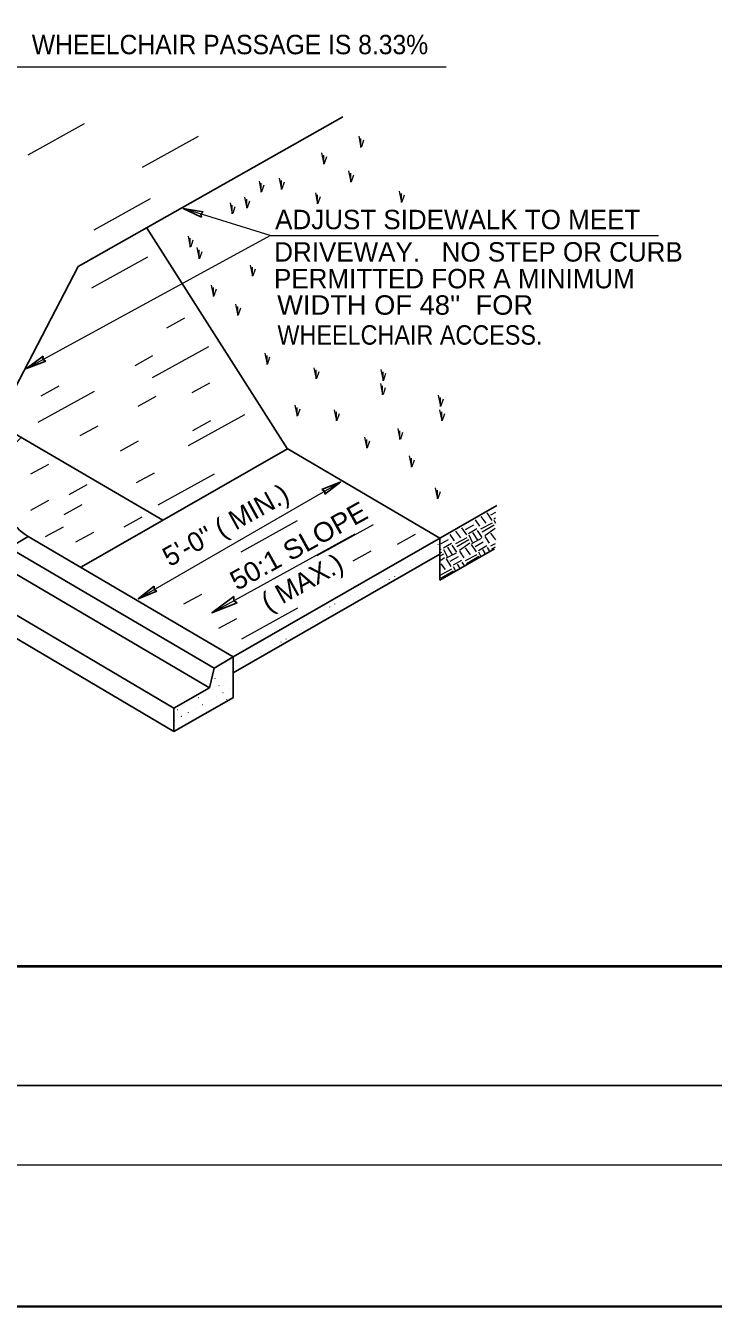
# Model space of a CAD drawing. Extents: x 1190 to 1565, y -209 to 70.
# Drawn here: x 1388.6 to 1431.9, y -208.5 to -127.9 of the extents above; entities that cross this region are included whole.
import ezdxf

# ---------------------------------------------------------------- set-up
doc = ezdxf.new("R2010")
doc.units = 0
doc.header["$LTSCALE"] = 0.49
doc.linetypes.add('LONG_DASHED', pattern=[7.5, 6, -1.5])
doc.layers.add('1', color=7, linetype='Continuous', lineweight=13)

msp = doc.modelspace()

# ---------------------------------------------------------------- linework, layer by layer
at = {"layer": '1', "lineweight": 25}
for p, q in [((1329.9035, -119.6225), (1397.2523, -159.0657)), ((1326.9454, -128.8993), (1397.9547, -170.8934)), ((1326.9454, -130.3693), (1397.9547, -172.3634)), ((1391.9305, -143.0939), (1408.5941, -133.6835)), ((1398.5324, -139.4546), (1399.8044, -139.6647)), ((1398.5324, -139.4546), (1399.7006, -139.9999)), ((1396.228, -140.6332), (1405.0927, -154.5452)), ((1386.1893, -154.1188), (1391.9305, -143.0939)), ((1388.6798, -149.5068), (1389.7178, -148.742)), ((1388.6798, -149.5068), (1389.8856, -149.0503)), ((1392.1453, -161.9951), (1405.1035, -154.5622)), ((1405.0927, -154.5452), (1414.7033, -160.197)), ((1408.4721, -156.6362), (1407.2782, -157.1229)), ((1408.4721, -156.6362), (1407.4537, -157.4268)), ((1401.6891, -167.6621), (1418.2822, -158.1441)), ((1388.7922, -160.0877), (1401.6891, -167.6621)), ((1414.7033, -162.8371), (1414.7033, -160.197)), ((1387.5857, -160.7962), (1400.486, -168.3687)), ((1414.7033, -162.8371), (1418.1442, -160.8634)), ((1401.6891, -168.6737), (1414.7033, -161.2087)), ((1387.3048, -162.0307), (1400.2024, -169.6017)), ((1395.6996, -164.0118), (1396.718, -163.2212)), ((1395.6996, -164.0118), (1396.8935, -163.5251)), ((1400.3475, -164.8891), (1401.7254, -163.8612)), ((1400.3475, -164.8891), (1401.9516, -164.271)), ((1401.6891, -170.2213), (1401.6891, -167.6621)), ((1397.9547, -170.8934), (1400.2017, -169.6045)), ((1397.9547, -172.3634), (1401.7043, -170.2127)), ((1397.9547, -172.3634), (1397.9547, -170.8934)), ((1212.6923, -194.6306), (1557.7199, -194.6306))]:
    msp.add_line(p, q, dxfattribs=at)
at = {"layer": '1'}
for p, q in [((1388.7896, -136.0572), (1392.3277, -134.1044)), ((1395.9781, -136.844), (1399.5162, -134.8912)), ((1409.7802, -135.5518), (1409.9202, -135.1315)), ((1407.4372, -136.5987), (1407.5772, -136.1783)), ((1404.7761, -138.1922), (1404.9161, -137.7718)), ((1409.1433, -137.7369), (1409.2833, -137.3166)), ((1403.5023, -138.3742), (1403.6423, -137.9539)), ((1412.3277, -139.0116), (1412.4678, -138.5913)), ((1392.9454, -140.7777), (1396.4835, -138.8249)), ((1401.6827, -139.7399), (1401.8227, -139.3196)), ((1402.5925, -139.3757), (1402.7325, -138.9554)), ((1407.0507, -139.1026), (1407.1907, -138.6822)), ((1404.0232, -141.1538), (1398.5323, -139.4539)), ((1399.0375, -141.8291), (1399.1775, -141.4087)), ((1392.7891, -144.4326), (1396.3272, -142.4797)), ((1399.59, -142.5623), (1399.73, -142.142)), ((1402.9564, -143.6549), (1403.0964, -143.2346)), ((1400.4998, -144.9296), (1400.6398, -144.5093)), ((1402.024, -146.1254), (1402.164, -145.7051)), ((1397.5128, -146.9544), (1398.6423, -146.331)), ((1396.6104, -150.0774), (1400.1485, -148.1246)), ((1395.5112, -149.3217), (1396.6407, -148.6983)), ((1403.8663, -149.2088), (1404.0062, -148.7884)), ((1406.9597, -150.1192), (1407.0997, -149.6988)), ((1411.1704, -150.235), (1411.3104, -149.8147)), ((1389.5973, -151.2336), (1390.7268, -150.6102)), ((1399.0977, -151.034), (1400.2272, -150.4106)), ((1411.1449, -151.1207), (1411.2849, -150.7003)), ((1389.4227, -152.8998), (1392.9608, -150.947)), ((1395.7083, -151.8819), (1396.8378, -151.2585)), ((1414.7842, -151.849), (1414.9243, -151.4287)), ((1405.7572, -152.4766), (1405.8972, -152.0563)), ((1408.2335, -152.7595), (1408.3735, -152.3392)), ((1414.8753, -152.7595), (1415.0152, -152.3392)), ((1392.0542, -153.7367), (1393.1837, -153.1132)), ((1398.885, -154.3566), (1402.4231, -152.4038)), ((1399.1506, -153.4187), (1400.2801, -152.7953)), ((1412.2368, -153.9431), (1412.3767, -153.5228)), ((1394.6013, -154.6933), (1395.7308, -154.0699)), ((1410.1441, -154.4893), (1410.2841, -154.069)), ((1388.9604, -156.1501), (1390.0899, -155.5267)), ((1412.9646, -155.673), (1413.1046, -155.2527)), ((1395.6022, -156.6963), (1396.7317, -156.0729)), ((1396.9743, -158.0895), (1400.5124, -156.1367)), ((1391.3658, -157.4462), (1392.4953, -156.8228)), ((1395.6991, -164.0113), (1408.4726, -156.6367)), ((1388.9604, -158.4262), (1390.0899, -157.8028)), ((1414.6023, -157.676), (1414.7423, -157.2557)), ((1391.053, -158.6993), (1392.1825, -158.0759)), ((1389.883, -160.096), (1391.0125, -159.4726)), ((1394.8227, -159.474), (1395.9522, -158.8506)), ((1402.1996, -161.0422), (1405.7377, -159.0894)), ((1406.9826, -161.276), (1410.5207, -159.3232)), ((1391.7809, -160.4292), (1392.9104, -159.8058)), ((1400.3468, -164.8885), (1409.365, -159.9109)), ((1412.0373, -160.5718), (1413.1668, -159.9483)), ((1409.2497, -161.6128), (1410.3792, -160.9894)), ((1413.6222, -161.1434), (1413.6238, -161.1425)), ((1413.6238, -161.1425), (1413.6255, -161.1416)), ((1413.9487, -160.955), (1413.9502, -160.9541)), ((1414.2734, -160.7675), (1414.275, -160.7666)), ((1414.4609, -161.0923), (1414.4625, -161.0913)), ((1414.5982, -160.58), (1414.5997, -160.5791)), ((1414.5997, -160.5791), (1414.6014, -160.5781)), ((1412.3216, -161.8943), (1412.3232, -161.8934)), ((1412.6463, -161.7068), (1412.648, -161.7059)), ((1412.648, -161.7059), (1412.6496, -161.705)), ((1412.9727, -161.5184), (1412.9743, -161.5175)), ((1413.1602, -161.8432), (1413.1618, -161.8423)), ((1413.2975, -161.3309), (1413.2991, -161.33)), ((1413.485, -161.6557), (1413.4866, -161.6548)), ((1413.8097, -161.4682), (1413.8113, -161.4673)), ((1413.8113, -161.4673), (1413.813, -161.4663)), ((1414.1362, -161.2798), (1414.1377, -161.2788)), ((1411.0209, -162.6453), (1411.0226, -162.6443)), ((1411.3457, -162.4578), (1411.3473, -162.4568)), ((1411.5332, -162.7826), (1411.5348, -162.7817)), ((1411.6704, -162.2703), (1411.6721, -162.2693)), ((1411.6721, -162.2693), (1411.6737, -162.2684)), ((1411.8579, -162.5951), (1411.8596, -162.5942)), ((1411.8596, -162.5942), (1411.8612, -162.5932)), ((1411.9968, -162.0818), (1411.9984, -162.0809)), ((1412.1843, -162.4067), (1412.1859, -162.4057)), ((1412.5091, -162.2192), (1412.5107, -162.2182)), ((1412.8338, -162.0317), (1412.8355, -162.0307)), ((1412.8355, -162.0307), (1412.8371, -162.0298)), ((1409.3939, -163.5847), (1409.3955, -163.5837)), ((1409.7187, -163.3972), (1409.7202, -163.3962)), ((1409.7202, -163.3962), (1409.7219, -163.3953)), ((1410.045, -163.2087), (1410.0467, -163.2078)), ((1410.2325, -163.5335), (1410.2342, -163.5326)), ((1410.3697, -163.0212), (1410.3714, -163.0203)), ((1410.5572, -163.346), (1410.5589, -163.3451)), ((1410.6946, -162.8337), (1410.6962, -162.8328)), ((1410.6962, -162.8328), (1410.6978, -162.8318)), ((1410.8821, -163.1585), (1410.8837, -163.1576)), ((1410.8837, -163.1576), (1410.8853, -163.1567)), ((1411.2084, -162.9701), (1411.2101, -162.9692)), ((1398.5919, -164.3312), (1399.7214, -163.7078)), ((1408.0932, -164.3356), (1408.0948, -164.3347)), ((1408.418, -164.1481), (1408.4196, -164.1472)), ((1408.7427, -163.9606), (1408.7443, -163.9597)), ((1408.7443, -163.9597), (1408.746, -163.9587)), ((1408.9302, -164.2854), (1408.9318, -164.2844)), ((1408.9318, -164.2844), (1408.9335, -164.2835)), ((1409.0691, -163.7722), (1409.0707, -163.7712)), ((1409.2566, -164.0969), (1409.2582, -164.096)), ((1409.5814, -163.9094), (1409.583, -163.9085)), ((1409.9062, -163.7219), (1409.9077, -163.721)), ((1409.9077, -163.721), (1409.9094, -163.7201)), ((1400.7853, -165.8612), (1401.9148, -165.2378)), ((1402.2296, -166.5302), (1405.7677, -164.5774)), ((1406.7909, -165.0875), (1406.7926, -165.0866)), ((1406.7926, -165.0866), (1406.7942, -165.0856)), ((1407.1173, -164.8991), (1407.1189, -164.8981)), ((1407.3048, -165.2238), (1407.3064, -165.2229)), ((1407.4421, -164.7116), (1407.4437, -164.7106)), ((1407.6296, -165.0363), (1407.6312, -165.0354)), ((1407.7668, -164.5241), (1407.7685, -164.5231)), ((1407.7685, -164.5231), (1407.7701, -164.5222)), ((1407.9543, -164.8488), (1407.956, -164.8479)), ((1407.956, -164.8479), (1407.9576, -164.8469)), ((1408.2807, -164.6604), (1408.2823, -164.6594)), ((1408.6055, -164.4729), (1408.6071, -164.4719)), ((1405.1655, -166.0259), (1405.1672, -166.025)), ((1405.4903, -165.8384), (1405.4919, -165.8375)), ((1405.815, -165.6509), (1405.8167, -165.65)), ((1405.8167, -165.65), (1405.8183, -165.6491)), ((1406.0025, -165.9757), (1406.0042, -165.9748)), ((1406.0042, -165.9748), (1406.0058, -165.9738)), ((1406.1414, -165.4625), (1406.143, -165.4616)), ((1406.3289, -165.7873), (1406.3305, -165.7863)), ((1406.4662, -165.275), (1406.4678, -165.2741)), ((1406.6537, -165.5998), (1406.6553, -165.5988)), ((1406.9784, -165.4123), (1406.9801, -165.4113)), ((1406.9801, -165.4113), (1406.9817, -165.4104)), ((1403.8632, -166.7778), (1403.8648, -166.7768)), ((1403.8648, -166.7768), (1403.8665, -166.7759)), ((1404.1896, -166.5893), (1404.1912, -166.5884)), ((1404.5143, -166.4018), (1404.516, -166.4009)), ((1404.7018, -166.7267), (1404.7035, -166.7257)), ((1404.8392, -166.2143), (1404.8407, -166.2134)), ((1404.8407, -166.2134), (1404.8424, -166.2125)), ((1405.0267, -166.5392), (1405.0282, -166.5382)), ((1405.0282, -166.5382), (1405.0299, -166.5373)), ((1405.353, -166.3507), (1405.3547, -166.3498)), ((1405.6778, -166.1632), (1405.6794, -166.1623)), ((1402.5626, -167.5288), (1402.5642, -167.5278)), ((1402.8873, -167.3413), (1402.8889, -167.3403)), ((1402.8889, -167.3403), (1402.8906, -167.3393)), ((1403.2137, -167.1528), (1403.2153, -167.1518)), ((1403.4012, -167.4776), (1403.4028, -167.4767)), ((1403.5385, -166.9653), (1403.5401, -166.9643)), ((1403.726, -167.2901), (1403.7276, -167.2892)), ((1404.0507, -167.1026), (1404.0523, -167.1017)), ((1404.0523, -167.1017), (1404.054, -167.1007)), ((1404.3771, -166.9142), (1404.3787, -166.9132)), ((1400.7311, -168.3522), (1400.7332, -168.3509)), ((1401.1641, -168.1022), (1401.1662, -168.1009)), ((1401.5971, -167.8522), (1401.5992, -167.8509)), ((1401.5992, -167.8509), (1401.6014, -167.8497)), ((1401.7742, -168.4169), (1401.7758, -168.416)), ((1401.9114, -167.9047), (1401.9131, -167.9038)), ((1401.9131, -167.9038), (1401.9147, -167.9028)), ((1402.0989, -168.2294), (1402.1006, -168.2285)), ((1402.1006, -168.2285), (1402.1022, -168.2276)), ((1402.2378, -167.7163), (1402.2394, -167.7153)), ((1402.4253, -168.041), (1402.4269, -168.0401)), ((1402.7501, -167.8535), (1402.7517, -167.8526)), ((1403.0748, -167.666), (1403.0764, -167.6651)), ((1403.0764, -167.6651), (1403.0781, -167.6642)), ((1400.5459, -169.0364), (1400.5481, -169.0352)), ((1400.5481, -169.0352), (1400.5503, -169.0339)), ((1400.9811, -168.7852), (1400.9832, -168.7839)), ((1401.2311, -169.2182), (1401.2332, -169.217)), ((1401.4141, -168.5352), (1401.4162, -168.5339)), ((1401.6641, -168.9682), (1401.6662, -168.967)), ((1399.9299, -169.9695), (1399.9321, -169.9682)), ((1400.3629, -169.7195), (1400.3651, -169.7182)), ((1400.7959, -169.4695), (1400.7981, -169.4682)), ((1400.7981, -169.4682), (1400.8003, -169.467)), ((1401.0459, -169.9025), (1401.0481, -169.9013)), ((1401.0481, -169.9013), (1401.0503, -169.9)), ((1401.4811, -169.6513), (1401.4832, -169.65)), ((1398.6287, -170.7207), (1398.6308, -170.7195)), ((1399.0617, -170.4707), (1399.0638, -170.4695)), ((1399.4947, -170.2207), (1399.4969, -170.2195)), ((1399.4969, -170.2195), (1399.4991, -170.2182)), ((1399.7447, -170.6538), (1399.7469, -170.6525)), ((1399.7469, -170.6525), (1399.7491, -170.6513)), ((1400.1799, -170.4025), (1400.1821, -170.4013)), ((1400.4299, -170.8355), (1400.4321, -170.8342)), ((1400.6129, -170.1525), (1400.6151, -170.1513)), ((1400.8629, -170.5855), (1400.8651, -170.5842)), ((1401.2959, -170.3355), (1401.2981, -170.3342)), ((1401.2981, -170.3342), (1401.3003, -170.333)), ((1398.0105, -171.655), (1398.0127, -171.6538)), ((1398.1935, -170.972), (1398.1957, -170.9707)), ((1398.1957, -170.9707), (1398.1978, -170.9695)), ((1398.4435, -171.405), (1398.4457, -171.4038)), ((1398.4457, -171.4038), (1398.4478, -171.4025)), ((1398.8787, -171.1538), (1398.8808, -171.1525)), ((1399.1287, -171.5867), (1399.1308, -171.5855)), ((1399.3117, -170.9038), (1399.3138, -170.9025)), ((1399.5617, -171.3367), (1399.5638, -171.3355)), ((1399.9947, -171.0867), (1399.9969, -171.0855)), ((1399.9969, -171.0855), (1399.9991, -171.0842)), ((1398.2605, -172.088), (1398.2627, -172.0867)), ((1398.6935, -171.838), (1398.6957, -171.8367)), ((1398.6957, -171.8367), (1398.6978, -171.8355)), ((1197.6908, -199.6312), (1557.7199, -199.6312))]:
    msp.add_line(p, q, dxfattribs=at)
at = {"layer": '1', "linetype": 'LONG_DASHED'}
for p, q in [((1417.6591, -158.6062), (1417.9647, -159.0736)), ((1418.1948, -158.5752), (1417.8887, -158.752)), ((1416.0745, -159.5326), (1416.3747, -159.9916)), ((1416.8195, -159.3692), (1416.2986, -159.67)), ((1416.9215, -159.0374), (1417.1929, -159.4461)), ((1417.2774, -158.8293), (1417.5926, -159.2519)), ((1417.2878, -159.6106), (1418.0165, -159.2265)), ((1417.3554, -159.7909), (1418.123, -159.3477)), ((1417.5253, -160.0218), (1418.179, -159.5713)), ((1418.1948, -158.9408), (1418.1018, -158.9945)), ((1418.1061, -159.0651), (1418.1948, -159.2438)), ((1415.2294, -160.2873), (1414.7652, -160.5553)), ((1415.3371, -159.9638), (1415.6028, -160.3642)), ((1415.6934, -159.7554), (1416.0025, -160.17)), ((1415.6978, -160.5286), (1416.4264, -160.1445)), ((1415.7653, -160.7089), (1416.5329, -160.2657)), ((1417.0326, -159.6118), (1416.5117, -159.9125)), ((1416.516, -159.9832), (1416.7417, -160.4376)), ((1417.3102, -160.2191), (1416.6912, -160.5399)), ((1416.7627, -159.8407), (1417.075, -160.3183)), ((1417.0528, -159.7098), (1417.3492, -160.1601)), ((1417.5295, -160.0925), (1417.8102, -160.5152)), ((1417.8859, -159.8867), (1418.1948, -160.301)), ((1414.7652, -160.8801), (1414.7846, -160.9097)), ((1414.7652, -161.1001), (1414.8363, -161.0626)), ((1414.7652, -161.2863), (1414.9428, -161.1838)), ((1415.4426, -160.5298), (1414.9217, -160.8305)), ((1414.9259, -160.9012), (1415.1517, -161.3557)), ((1415.7201, -161.1371), (1415.1012, -161.4579)), ((1415.1726, -160.7587), (1415.4849, -161.2363)), ((1415.4627, -160.6278), (1415.7591, -161.0781)), ((1415.9352, -160.9399), (1416.5889, -160.4893)), ((1415.9394, -161.0105), (1416.2201, -161.4333)), ((1416.2958, -160.8047), (1416.6197, -161.2392)), ((1416.6797, -160.5831), (1416.9919, -161.0607)), ((1417.4367, -160.4384), (1416.9158, -160.7392)), ((1417.6499, -160.6809), (1417.129, -160.9817)), ((1417.1332, -161.0523), (1417.2559, -161.2992)), ((1417.38, -160.9098), (1417.5313, -161.1412)), ((1417.67, -160.779), (1417.8052, -160.9843)), ((1417.9052, -160.6797), (1418.1948, -160.5271)), ((1417.9727, -160.8601), (1418.1948, -160.7318)), ((1414.7652, -161.5684), (1414.9988, -161.4074)), ((1414.7652, -161.8026), (1415.0297, -162.1572)), ((1415.0896, -161.5012), (1415.4018, -161.9788)), ((1415.8467, -161.3564), (1415.3258, -161.6572)), ((1416.0598, -161.5989), (1415.5389, -161.8997)), ((1415.5432, -161.9703), (1415.6634, -162.2123)), ((1415.7899, -161.8279), (1415.9382, -162.0547)), ((1416.0799, -161.697), (1416.2121, -161.8977)), ((1416.3151, -161.5977), (1417.0437, -161.2137)), ((1416.3826, -161.7781), (1417.1502, -161.3349)), ((1414.7652, -162.4946), (1415.4537, -162.1317)), ((1414.7925, -162.6962), (1415.5602, -162.253))]:
    msp.add_line(p, q, dxfattribs=at)
at = {"layer": '1', "lineweight": 40}
msp.add_line((1227.6928, -187.1303), (1552.7192, -187.1303), dxfattribs=at)
at = {"layer": '1', "lineweight": 35}
msp.add_lwpolyline([(1190.3333, -208.5387), (1565.3459, -208.5387), (1565.3459, 70.1865), (1190.3333, 70.1865)], close=True, dxfattribs=at)
at = {"layer": '1'}
for points in [[(1415.0925, -130.5483), (1387.9005, -130.5483), (1385.9517, -137.3143)], [(1409.5935, -134.898), (1409.7335, -135.5985), (1409.7335, -135.0381)], [(1407.2505, -135.9448), (1407.3905, -136.6453), (1407.3905, -136.0849)], [(1403.3157, -137.7204), (1403.4557, -138.4209), (1403.4557, -137.8605)], [(1404.5894, -137.5383), (1404.7294, -138.2388), (1404.7294, -137.6784)], [(1408.9567, -137.0831), (1409.0967, -137.7836), (1409.0967, -137.2232)], [(1406.864, -138.4487), (1407.004, -139.1492), (1407.004, -138.5888)], [(1412.1411, -138.3577), (1412.2811, -139.0582), (1412.2811, -138.4978)], [(1401.496, -139.0861), (1401.636, -139.7866), (1401.636, -139.2262)], [(1402.4058, -138.7219), (1402.5458, -139.4224), (1402.5458, -138.862)], [(1388.6793, -149.5064), (1404.0232, -141.1538), (1428.4759, -141.1538)], [(1398.8508, -141.1753), (1398.9908, -141.8757), (1398.9908, -141.3153)], [(1399.4033, -141.9085), (1399.5433, -142.609), (1399.5433, -142.0486)], [(1402.7697, -143.0011), (1402.9098, -143.7016), (1402.9098, -143.1412)], [(1400.3132, -144.2757), (1400.4532, -144.9762), (1400.4532, -144.4158)], [(1401.8373, -145.4716), (1401.9773, -146.1721), (1401.9773, -145.6117)], [(1403.6796, -148.5549), (1403.8196, -149.2554), (1403.8196, -148.695)], [(1406.773, -149.4653), (1406.913, -150.1658), (1406.913, -149.6054)], [(1410.9837, -149.5812), (1411.1237, -150.2817), (1411.1237, -149.7212)], [(1410.9582, -150.4668), (1411.0983, -151.1673), (1411.0983, -150.6069)], [(1414.5976, -151.1952), (1414.7376, -151.8957), (1414.7376, -151.3353)], [(1405.5706, -151.8227), (1405.7106, -152.5232), (1405.7106, -151.9628)], [(1408.0468, -152.1057), (1408.1868, -152.8062), (1408.1868, -152.2457)], [(1414.6886, -152.1057), (1414.8286, -152.8062), (1414.8286, -152.2457)], [(1409.9574, -153.8355), (1410.0974, -154.536), (1410.0974, -153.9756)], [(1412.0501, -153.2892), (1412.1901, -153.9897), (1412.1901, -153.4293)], [(1412.7779, -155.0192), (1412.9179, -155.7197), (1412.9179, -155.1592)], [(1414.4157, -157.0222), (1414.5557, -157.7227), (1414.5557, -157.1623)]]:
    msp.add_lwpolyline(points, dxfattribs=at)
at = {"layer": '1', "lineweight": 25}
for points in [[(1399.8044, -139.6647), (1399.6576, -139.8048), (1399.7006, -139.9999)], [(1389.7178, -148.742), (1389.7157, -148.945), (1389.8856, -149.0503)], [(1407.4537, -157.4268), (1407.4506, -157.2239), (1407.2782, -157.1229)], [(1387.3055, -162.0273), (1387.5891, -160.7943), (1388.7922, -160.0877)], [(1396.718, -163.2212), (1396.7211, -163.4241), (1396.8935, -163.5251)], [(1401.7254, -163.8612), (1401.7243, -164.1319), (1401.9516, -164.271)], [(1400.2024, -169.6017), (1400.486, -168.3687), (1401.6891, -167.6621)]]:
    msp.add_lwpolyline(points, dxfattribs=at)
msp.add_arc((1390.8005, -156.8156), 3.8393, 130.75409, 238.4592, dxfattribs=at)

# ---------------------------------------------------------------- texts
at = {"layer": '1'}
for s, width, p in [('WHEELCHAIR PASSAGE IS 8.33%', 0.95, (1389.0122, -129.7371)), ("WIDTH OF 48''  FOR ", 1.05, (1404.4617, -146.1287)), ('WHEELCHAIR ACCESS.', 0.9, (1404.4773, -148.014))]:
    msp.add_text(s, height=1.223, dxfattribs=dict(at, width=width)).set_placement(p)
for s, p in [('ADJUST SIDEWALK TO MEET', (1404.3312, -140.7483)), ('DRIVEWAY.   NO STEP OR CURB', (1404.2766, -142.7864)), ('PERMITTED FOR A MINIMUM ', (1404.2603, -144.4686))]:
    msp.add_text(s, height=1.223, dxfattribs=at).set_placement(p)
for s, p in [("5'-0'' ( MIN.)                    ", (1397.6859, -162.0228)), (' ( MAX.)                    ', (1403.5058, -165.0683))]:
    msp.add_text(s, height=1.223, rotation=29, dxfattribs=at).set_placement(p)
at = {"layer": '1', "width": 1.05}
msp.add_text('50:1 SLOPE', height=1.223, rotation=29, dxfattribs=at).set_placement((1401.9312, -163.5199))

doc.saveas('drawing.dxf')
